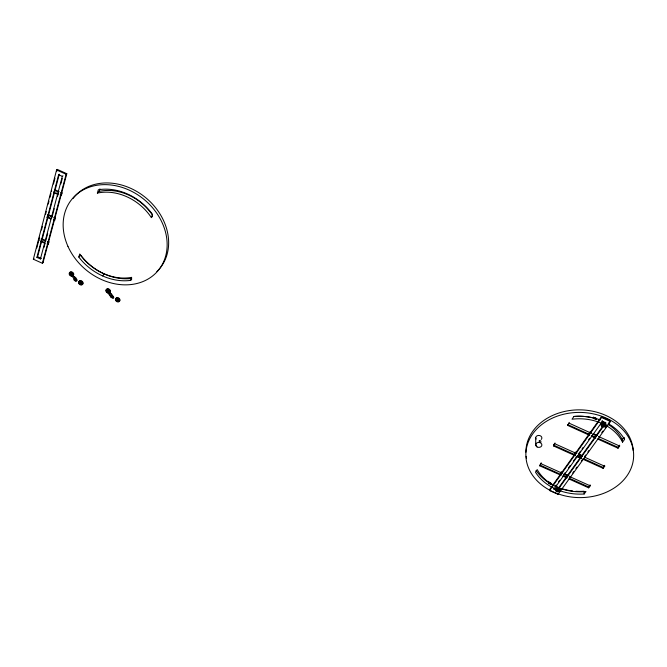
<?xml version="1.0" encoding="UTF-8"?>
<svg xmlns="http://www.w3.org/2000/svg" width="667" height="667" viewBox="0 0 667 667"><rect width="100%" height="100%" fill="white"/><g stroke="black" fill="none" stroke-linecap="round" stroke-linejoin="round"><path stroke-width="1" d="M535.693 444.839L535.734 437.844M74.754 280.24L70.602 273.645L71.961 274.087L76.171 280.157C75.996 282.391 73.312 278.272 76.171 280.157M108.838 291.379L107.22 290.654L111.631 297.182C114.474 299.033 111.831 294.956 111.631 297.182M549.149 481.916L549.283 482.466M33.35 259.221L56.595 169.943L57.27 169.401L66.8 173.728L43.03 262.623L42.38 263.265L33.35 259.221L34.017 258.588M36.777 247.982L39.578 237.235M41.471 229.982L42.421 226.33M45.539 214.399L46.281 211.547M48.232 204.052L48.974 201.217M49.958 197.432L50.95 193.622M51.492 191.537L51.693 190.795M53.46 184.017L54.977 178.197M56.762 171.361L57.27 169.401M36.918 257.395L58.629 174.696L59.296 174.145L37.585 256.762L36.918 257.395L40.42 258.971L41.079 258.329M40.42 258.971L62.314 176.371L62.973 175.813M43.955 247.499L45.006 243.522M45.539 241.521L46.34 238.519M46.607 237.51L47.674 233.483M51.968 217.309L53.11 212.998M53.335 212.131L54.26 208.663M57.512 196.39L58.454 192.855M60.822 183.925L62.256 178.523M42.38 263.265L66.15 174.287L66.8 173.728M47.265 244.397L48.324 244.18L48.924 241.938L47.782 241.429M53.685 220.352L54.752 220.16L55.378 217.842L54.219 217.325M60.313 195.531L61.389 195.364L62.031 192.98L60.855 192.446M78.814 257.062L79.715 253.977A47.966 39.111 39.7 0 0 131.674 277.347L130.682 280.373A51.167 41.721 39.7 0 1 78.814 257.062L80.64 255.153A50.959 41.612 39.8 0 0 131.682 278.464M97.374 193.096L98.349 189.753A51.167 41.721 39.7 0 1 152.443 214.324L151.367 217.609A47.966 39.111 39.7 0 0 97.374 193.096L99.2 191.379L99.933 188.869M540.595 463.823L541.045 463.173M553.902 444.556L554.36 443.888M561.155 475.329L539.795 465.866L541.22 462.915M575.288 455.761L553.552 445.956L555.002 442.955M589.003 435.059L567.734 425.429L569.209 422.378M562.448 472.811L561.372 472.336L560.08 474.854M575.212 455.594L574.129 455.102L574.095 454.435L575.446 452.534L576.53 453.026M591.062 432.625L589.962 432.124L588.569 434.092L588.619 434.742L589.711 435.243M549.575 489.628L601.484 416.65L610.388 420.694L610.48 421.561L558.046 494.33L549.583 490.537L549.575 489.628L550.625 490.103M549.583 490.537L601.567 417.509L601.484 416.65M555.102 486.677L556.253 485.067M558.562 481.824L559.721 480.207M563.215 475.313L564.974 472.845M568.509 467.901L570.285 465.408M573.27 461.231L574.462 459.563M575.062 458.721L576.263 457.037M578.673 453.66L580.49 451.117M582.016 448.983L583.025 447.565M588.653 439.678L589.686 438.244M604.602 423.72L605.661 422.244L605.753 423.111L557.245 490.662L553.969 489.194L602.309 421.544L602.226 420.677M557.804 488.953L602.484 426.672M569.284 477.772L569.701 477.197M572.703 473.028L573.77 471.552M575.913 468.576L576.98 467.083M581.307 461.08L582.391 459.571M584.567 456.545L585.668 455.027M587.86 451.976L588.961 450.45M601.817 432.591L602.951 431.024M605.227 427.855L606.37 426.271M608.663 423.086L610.388 420.694M624.329 437.677L624.554 439.436L622.544 442.146L622.219 439.503L623.72 437.477M568.868 478.931L588.694 487.844L588.627 486.927L589.845 485.284M583.041 459.263L603.151 468.334L603.068 467.434L604.227 465.866M597.649 438.978L618.051 448.216L617.95 447.324L619.343 445.448M584.134 493.997L585.993 491.487A46.206 36.502 1 0 1 537.218 469.593L535.459 472.144A49.283 38.936 1 0 0 584.134 493.997L583.967 491.254A49.091 38.853 0.9 0 1 575.904 491.262M588.694 487.844L590.195 485.818L590.128 484.909M603.151 468.334L604.694 466.241L604.61 465.341M618.051 448.216L619.651 446.065L619.543 445.172M130.682 280.373L131.758 279.048M102.568 275.905L104.294 273.937M151.367 217.609L152.426 216.4M109.413 291.971C109.705 289.061 106.47 291.196 108.079 290.037M48.924 241.938L47.866 242.146M72.67 275.112C73.17 273.37 68.309 271.994 71.644 273.678M38.719 240.554L39.211 240.087M55.378 217.842L54.886 218.292L53.727 217.767M62.031 192.98L60.955 193.138M80.715 282.8L82.258 283.692L80.615 283.158M117.625 299.783L119.151 300.667L117.525 300.183M601.909 423.437C600.058 427.789 609.113 424.045 601.909 423.437A46.206 36.502 1 0 0 572.011 419.235L573.92 416.475A49.283 38.936 1 0 1 600.083 419.885M603.66 424.937C605.069 423.412 602.91 425.504 603.877 425.204C606.445 424.612 604.044 427.205 603.452 425.263M557.912 489.886L557.946 489.153L558.587 489.928L557.437 489.978L558.763 489.962L559.313 490.737L557.745 490.395L558.879 489.878L558.129 488.778L555.853 488.736L556.22 489.811L557.687 490.228M596.631 418.559L594.43 417.85M551.276 483.392L549.358 482.566M595.881 418.084L595.323 417.901M71.694 275.271L71.177 275.129M71.302 273.103C69.243 273.712 73.17 274.562 71.261 273.17M550.567 482.858L550.067 482.583M107.946 292.046L106.453 290.604L106.903 289.853L107.912 290.003L106.687 290.12L107.07 290.687M37.585 256.762L41.012 258.304M555.919 489.169L553.952 488.286L553.969 489.194M42.463 262.373L43.03 262.623M575.196 452.068L576.747 452.768M47.849 214.449L52.485 216.542M579.781 454.494L580.865 454.986M581.407 455.228L582.491 455.719M555.019 443.83L576.797 453.652M578.347 454.352L582.224 456.103M584.55 457.153L604.694 466.241M47.932 215.158L51.984 216.983M576.571 453.693L575.488 453.201L575.446 452.534M578.739 454.669L582.533 456.378M575.246 454.877L553.535 445.081L553.552 445.956M579.89 456.97L581.432 457.67M582.983 458.371L603.068 467.434M47.24 216.767L48.974 217.55M49.55 217.817L50.133 218.076M50.709 218.334L51.284 218.593M53.602 219.643L54.752 220.16M574.095 454.435L575.179 454.927M577.347 455.903L578.422 456.395M578.964 456.637L579.506 456.878M580.048 457.12L581.132 457.612M46.74 217.217L50.792 219.043M576.838 456.328L581.174 458.279M576.838 456.461L581.491 458.562M561.13 471.869L562.656 472.553M41.512 238.611L45.506 240.403M566.183 474.495L568.851 475.696M541.22 463.798L561.922 473.103M564.215 474.137L568.042 475.854M569.568 476.546L590.195 485.818M41.02 239.069L45.581 241.12M561.931 473.245L561.372 472.336M564.074 474.212L567.809 475.888M40.92 240.854L42.63 241.621M43.205 241.879L43.772 242.138M44.339 242.396L44.914 242.646M47.19 243.672L48.324 244.18M561.197 474.604L539.795 464.982L539.795 465.866M563.798 475.854L567 477.297M570.352 478.714L588.627 486.927M40.429 241.321L44.989 243.372M562.756 476.055L567.025 477.972M54.386 189.511L59.096 191.646M593.805 433.867L594.355 434.117M595.456 434.617L597.107 435.368M569.251 423.237L591.337 433.242M592.913 433.95L596.857 435.734M598.424 436.451L619.651 446.065M54.477 190.212L58.596 192.071M591.112 433.283L590.012 432.783L589.962 432.124M592.763 434.025L596.615 435.768M53.76 191.913L54.936 192.446M56.111 192.971L57.287 193.505M60.222 194.839L61.389 195.364M589.72 434.542L567.692 424.571L567.734 425.429M592.413 435.826L593.505 436.326M594.055 436.577L595.698 437.319M599.141 438.811L617.95 447.324M53.852 192.605L57.962 194.472M591.362 435.985L595.756 437.977M591.362 436.126L595.289 437.911M56.595 169.943L66.15 174.287M601.567 417.509L610.48 421.561M58.629 174.696L62.314 176.371M602.309 421.544L605.753 423.111M71.035 275.071C69.701 274.979 69.418 272.194 70.444 273.845M107.729 291.479L107.287 291.104M71.027 274.587L70.602 274.229M108.029 290.153L108.346 290.57M113.031 297.082L108.746 291.087M111.03 297.249C116.583 301.292 111.923 292.655 111.03 297.249L106.662 291.12M76.838 280.19C76.23 278.756 72.803 278.614 74.279 280.44C77.781 283.192 78.089 278.856 74.295 276.513M111.089 293.455L113.749 297.174M602.101 421.085L602.268 422.82M558.021 493.413L558.046 494.33M536.126 439.053A3.06 2.46 3 0 1 536.952 435.901A3.06 2.46 3 0 1 540.954 436.193A3.06 2.46 3 0 1 541.245 439.428M539.428 440.687A1.151 0.875 43.4 0 1 541.004 441.346M539.47 441.654A1.134 0.717 27.7 0 1 539.269 441.387M539.186 440.87A1.134 0.717 27.7 0 1 539.353 440.637M540.912 442.288A1.151 0.442 24.4 0 1 539.253 441.637M536.385 445.689A1.126 0.625 45.5 0 1 536.31 445.147M526.496 458.379A53.694 42.496 0.9 0 1 526.171 456.328M525.896 452.209A53.694 42.496 0.9 0 1 578.114 409.863A53.694 42.496 0.9 0 1 633.208 450.5M608.621 423.87A49.283 38.936 1 0 1 624.554 439.445M606.737 425.93A46.206 36.502 1 0 1 622.553 442.146M573.462 416.5A46.023 36.418 0.9 0 1 596.39 418.893M602.609 421.319A46.023 36.418 0.9 0 1 604.577 422.294M607.845 424.17A46.023 36.418 0.9 0 1 622.219 439.503M572.636 490.97A49.091 38.853 0.9 0 1 561.331 488.527M558.129 487.394A49.091 38.853 0.9 0 1 556.561 486.76M552.526 484.842A49.091 38.853 0.9 0 1 536.085 470.435M551.826 483.925A2.234 1.743 3.4 0 1 549.266 483.7A2.234 1.743 3.4 0 1 548.599 481.749M551.317 483.633A2.234 1.743 3.3 0 1 549.058 483.1A2.234 1.743 3.3 0 1 548.591 481.299M596.631 419.276A2.368 1.909 -1.3 0 1 595.264 419.385M593.98 418.793A2.368 1.909 -1.3 0 1 593.422 417.225M596.031 418.976A2.368 1.909 -1.3 0 1 594.681 418.809M593.947 418.359A2.368 1.909 -1.3 0 1 593.355 417.175M108.379 293.063A2.268 1.809 36.3 0 1 105.895 290.487A2.268 1.809 36.3 0 1 108.738 289.403A2.268 1.809 36.3 0 1 109.747 292.538M108.346 292.696A2.268 1.809 36.3 0 1 106.228 289.853A2.268 1.809 36.3 0 1 109.355 289.286A2.268 1.809 36.3 0 1 109.755 292.438M73.02 198.491A55.736 45.523 39.8 0 1 147.149 198.908A55.736 45.523 39.8 0 1 156.87 271.586M99.2 191.379A47.774 39.011 39.8 0 1 152.51 215.116M71.703 276.18A2.293 1.809 38.3 0 1 69.176 273.587A2.293 1.809 38.3 0 1 71.978 272.469A2.293 1.809 38.3 0 1 73.053 275.646A2.293 1.801 38.3 0 0 72.686 272.411A2.293 1.801 38.3 0 0 69.543 272.928A2.293 1.801 38.3 0 0 71.703 275.83M556.486 489.186C557.429 490.954 558.271 487.677 556.486 489.161M80.132 282.349C82.191 284.776 81.657 280.965 80.14 282.283M602.151 424.212C603.093 426.23 603.868 422.494 602.151 424.179M117.008 299.316C118.993 301.742 118.676 297.932 117.008 299.283M537.102 446.957A3.093 2.476 3.2 0 0 541.879 445.106A3.093 2.476 3.2 0 0 537.385 442.671A3.093 2.476 3.2 0 0 537.102 446.957M550.558 490.629A53.902 42.596 1 0 0 633.583 457.412A53.902 42.596 1 0 0 555.094 416.967A53.902 42.596 1 0 0 550.558 490.629M556.553 491.487A2.251 1.743 3.1 0 0 560.038 490.22A2.251 1.743 3.1 0 0 556.795 488.469A2.251 1.743 3.1 0 0 556.553 491.487M556.545 491.029A2.251 1.743 3.1 0 0 560.03 489.761A2.251 1.743 3.1 0 0 556.787 488.019A2.251 1.743 3.1 0 0 556.545 491.029M602.334 426.713A2.385 1.909 -1.5 0 0 605.953 425.079A2.385 1.909 -1.5 0 0 602.418 423.403A2.385 1.909 -1.5 0 0 602.334 426.713M602.293 426.28A2.385 1.909 -1.5 0 0 605.903 424.646A2.385 1.909 -1.5 0 0 602.376 422.97A2.385 1.909 -1.5 0 0 602.293 426.28M115.725 300.575A2.276 1.818 35.4 0 0 119.418 301.276A2.276 1.818 35.4 0 0 117.559 298.007A2.276 1.818 35.4 0 0 115.725 300.575M116 300.233A2.276 1.818 35.4 0 0 119.693 300.942A2.276 1.818 35.4 0 0 117.826 297.674A2.276 1.818 35.4 0 0 116 300.233M67.951 246.365A55.961 45.639 39.7 0 0 157.637 271.161A55.961 45.639 39.7 0 0 119.835 186.718A55.961 45.639 39.7 0 0 67.951 246.365M78.789 283.517A2.301 1.818 37.6 0 0 82.491 284.384A2.301 1.818 37.6 0 0 80.715 281.032A2.301 1.818 37.6 0 0 78.789 283.517M79.09 283.192A2.301 1.818 37.6 0 0 82.783 284.05A2.301 1.818 37.6 0 0 81.015 280.699A2.301 1.818 37.6 0 0 79.09 283.192"/></g></svg>
